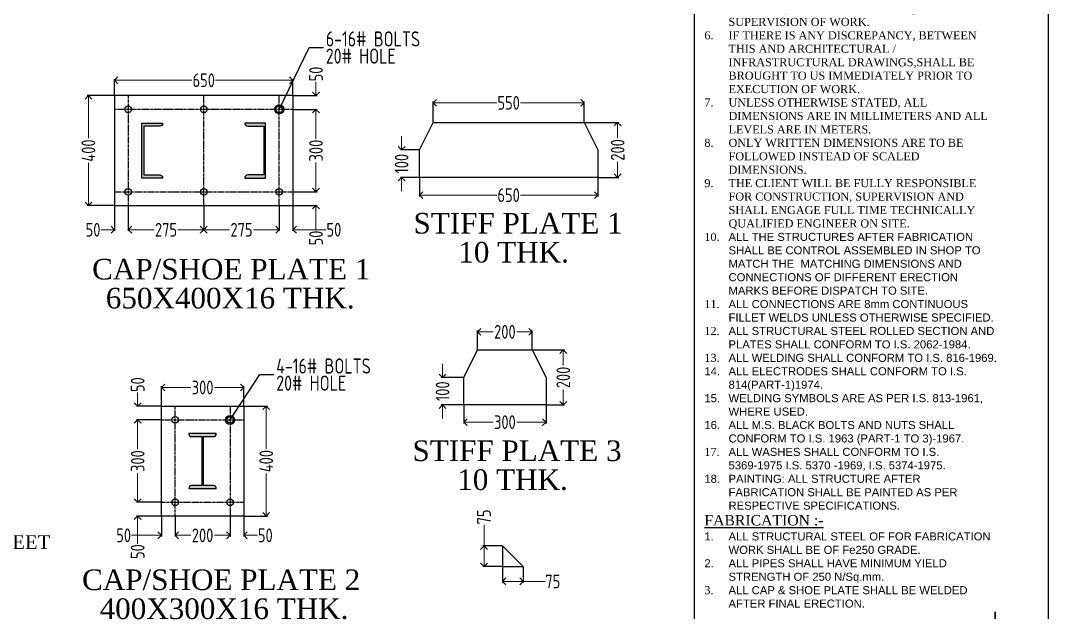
# Model space of a CAD drawing. Header units: millimetres. Extents: x 3470347 to 5996549, y -3470518 to 17149644.
# Drawn here: x 4804204 to 4819179, y 6899787 to 6908406 of the extents above; entities that cross this region are included whole.
import ezdxf

# ---------------------------------------------------------------- set-up
doc = ezdxf.new("R2010")
doc.units = ezdxf.units.MM
doc.header["$MEASUREMENT"] = 0
doc.header["$PDMODE"] = 35
doc.header["$PDSIZE"] = -5
doc.linetypes.add('CENTERX2', pattern=[4, 2.5, -0.5, 0.5, -0.5])
doc.layers.get('0').update_dxf_attribs({"linetype": 'CONTINUOUS', "lineweight": 25})
doc.layers.get('DEFPOINTS').update_dxf_attribs({"linetype": 'CONTINUOUS', "lineweight": 25})
doc.layers.add('Grid', color=44, linetype='CONTINUOUS')
for name, color, linetype, lineweight in [('rDIMension', 1, 'CONTINUOUS', 18), ('rRCC 1', 3, 'CONTINUOUS', 25), ('SHEET', 7, 'CONTINUOUS', 15)]:
    doc.layers.add(name, color=color, linetype=linetype, lineweight=lineweight)
doc.styles.add('Aerial', font='times.ttf')
doc.styles.add('DIM', font='geniso.shx', dxfattribs={"width": 0.85})
doc.styles.add('JAINIL', font='times.ttf')
doc.dimstyles.new('ST-100', dxfattribs={"dimscale": 100, "dimtxt": 7, "dimasz": 5, "dimexe": 0.18, "dimexo": 0.0625, "dimgap": 0.2, "dimtad": 0, "dimdec": 0, "dimzin": 0, "dimdsep": 46, "dimtxsty": 'DIM', "dimblk": 'OPEN90', "dimcen": 0.09, "dimclrd": 256, "dimclrt": 7, "dimadec": 0, "dimazin": 0, "dimtfac": 1, "dimtdec": 0, "dimtofl": 0, "dimtmove": 0, "dimatfit": 3, "dimldrblk": 'OPEN90', "dimfxl": 1, "dimtolj": 1, "dimtzin": 0, "dimlwd": -1, "dimarcsym": 0})
doc.dimstyles.new('ST-25', dxfattribs={"dimscale": 100, "dimtxt": 2.5, "dimasz": 2, "dimexe": 0.18, "dimexo": 0.0625, "dimgap": 0.2, "dimtad": 0, "dimdec": 0, "dimlfac": 0.25, "dimzin": 0, "dimdsep": 46, "dimtxsty": 'DIM', "dimblk": 'OPEN90', "dimcen": 0.09, "dimclrd": 256, "dimclrt": 7, "dimadec": 0, "dimazin": 0, "dimtfac": 1, "dimtdec": 0, "dimtofl": 0, "dimtmove": 0, "dimatfit": 3, "dimldrblk": 'OPEN90', "dimfxl": 1, "dimtolj": 1, "dimtzin": 0, "dimlwd": -1, "dimarcsym": 0})

# ---------------------------------------------------------------- blocks, each defined once
blk = doc.blocks.new('_Open90')
at = {"color": 0, "linetype": 'ByBlock', "lineweight": -2}
for p, q in [((0, 0), (-1, 0)), ((-0.5, 0.5), (0, 0)), ((0, 0), (-0.5, -0.5))]:
    blk.add_line(p, q, dxfattribs=at)
blk = doc.blocks.new('*D800')
at = {"layer": 'DEFPOINTS', "color": 0}
for p in [(4812415, 6907208), (4810215, 6906922), (4812415, 6906922)]:
    blk.add_point(p, dxfattribs=at)
at = {"layer": 'rDIMension', "color": 0, "lineweight": -2}
for p, q in [((4810215, 6906928), (4810215, 6907226)), ((4812415, 6906928), (4812415, 6907226))]:
    blk.add_line(p, q, dxfattribs=at)
at = {"layer": 'rDIMension'}
for p, q in [((4810315, 6907208), (4811142, 6907208)), ((4812315, 6907208), (4811488, 6907208))]:
    blk.add_line(p, q, dxfattribs=at)
at = {"layer": 'rDIMension', "xscale": 100, "yscale": 100, "zscale": 100, "rotation": 180}
blk.add_blockref('_Open90', (4810215, 6907208), dxfattribs=at)
at = {"layer": 'rDIMension', "xscale": 100, "yscale": 100, "zscale": 100}
blk.add_blockref('_Open90', (4812415, 6907208), dxfattribs=at)
at = {"layer": 'rDIMension', "color": 7, "insert": (4811315, 6907208), "char_height": 200, "attachment_point": 5, "style": 'DIM'}
blk.add_mtext('\\A1;550', dxfattribs=at)
blk = doc.blocks.new('*D801')
at = {"layer": 'DEFPOINTS', "color": 0}
for p in [(4810015, 6906122), (4812615, 6906122), (4810015, 6905864)]:
    blk.add_point(p, dxfattribs=at)
at = {"layer": 'rDIMension', "color": 0, "lineweight": -2}
for p, q in [((4810015, 6906115), (4810015, 6905846)), ((4812615, 6906115), (4812615, 6905846))]:
    blk.add_line(p, q, dxfattribs=at)
at = {"layer": 'rDIMension'}
for p, q in [((4810115, 6905864), (4811142, 6905864)), ((4812515, 6905864), (4811488, 6905864))]:
    blk.add_line(p, q, dxfattribs=at)
at = {"layer": 'rDIMension', "xscale": 100, "yscale": 100, "zscale": 100, "rotation": 180}
blk.add_blockref('_Open90', (4810015, 6905864), dxfattribs=at)
at = {"layer": 'rDIMension', "xscale": 100, "yscale": 100, "zscale": 100}
blk.add_blockref('_Open90', (4812615, 6905864), dxfattribs=at)
at = {"layer": 'rDIMension', "color": 7, "insert": (4811315, 6905864), "char_height": 200, "attachment_point": 5, "style": 'DIM'}
blk.add_mtext('\\A1;650', dxfattribs=at)
blk = doc.blocks.new('*D802')
at = {"layer": 'DEFPOINTS', "color": 0}
for p in [(4810015, 6906522), (4809756, 6906122), (4810015, 6906122)]:
    blk.add_point(p, dxfattribs=at)
at = {"layer": 'rDIMension'}
for p, q in [((4809756, 6906622), (4809756, 6906722)), ((4809756, 6906022), (4809756, 6905922))]:
    blk.add_line(p, q, dxfattribs=at)
at = {"layer": 'rDIMension', "color": 0, "lineweight": -2}
for p, q in [((4810009, 6906522), (4809738, 6906522)), ((4810009, 6906122), (4809738, 6906122))]:
    blk.add_line(p, q, dxfattribs=at)
at = {"layer": 'rDIMension', "xscale": 100, "yscale": 100, "zscale": 100}
for p, rotation in [((4809756, 6906522), 270), ((4809756, 6906122), 90)]:
    blk.add_blockref('_Open90', p, dxfattribs=dict(at, rotation=rotation))
at = {"layer": 'rDIMension', "color": 7, "insert": (4809756, 6906322), "char_height": 200, "attachment_point": 5, "rotation": 90, "style": 'DIM'}
blk.add_mtext('\\A1;100', dxfattribs=at)
blk = doc.blocks.new('*D803')
at = {"layer": 'DEFPOINTS', "color": 0}
for p in [(4812415, 6906922), (4812615, 6906122), (4812903, 6906122)]:
    blk.add_point(p, dxfattribs=at)
at = {"layer": 'rDIMension', "color": 0, "lineweight": -2}
for p, q in [((4812421, 6906922), (4812921, 6906922)), ((4812621, 6906122), (4812921, 6906122))]:
    blk.add_line(p, q, dxfattribs=at)
at = {"layer": 'rDIMension'}
for p, q in [((4812903, 6906822), (4812903, 6906695)), ((4812903, 6906222), (4812903, 6906349))]:
    blk.add_line(p, q, dxfattribs=at)
at = {"layer": 'rDIMension', "xscale": 100, "yscale": 100, "zscale": 100}
for p, rotation in [((4812903, 6906922), 90), ((4812903, 6906122), 270)]:
    blk.add_blockref('_Open90', p, dxfattribs=dict(at, rotation=rotation))
at = {"layer": 'rDIMension', "color": 7, "insert": (4812903, 6906522), "char_height": 200, "attachment_point": 5, "rotation": 90, "style": 'DIM'}
blk.add_mtext('\\A1;200', dxfattribs=at)
blk = doc.blocks.new('*D804')
at = {"layer": 'DEFPOINTS', "color": 0}
for p in [(4811660, 6903873), (4810860, 6903609), (4811660, 6903609)]:
    blk.add_point(p, dxfattribs=at)
at = {"layer": 'rDIMension', "color": 0, "lineweight": -2}
for p, q in [((4810860, 6903616), (4810860, 6903891)), ((4811660, 6903616), (4811660, 6903891))]:
    blk.add_line(p, q, dxfattribs=at)
at = {"layer": 'rDIMension'}
for p, q in [((4810960, 6903873), (4811087, 6903873)), ((4811560, 6903873), (4811433, 6903873))]:
    blk.add_line(p, q, dxfattribs=at)
at = {"layer": 'rDIMension', "xscale": 100, "yscale": 100, "zscale": 100, "rotation": 180}
blk.add_blockref('_Open90', (4810860, 6903873), dxfattribs=at)
at = {"layer": 'rDIMension', "xscale": 100, "yscale": 100, "zscale": 100}
blk.add_blockref('_Open90', (4811660, 6903873), dxfattribs=at)
at = {"layer": 'rDIMension', "color": 7, "insert": (4811260, 6903873), "char_height": 200, "attachment_point": 5, "style": 'DIM'}
blk.add_mtext('\\A1;200', dxfattribs=at)
blk = doc.blocks.new('*D805')
at = {"layer": 'DEFPOINTS', "color": 0}
for p in [(4810660, 6903209), (4810352, 6902809), (4810660, 6902809)]:
    blk.add_point(p, dxfattribs=at)
at = {"layer": 'rDIMension'}
for p, q in [((4810352, 6903309), (4810352, 6903409)), ((4810352, 6902709), (4810352, 6902609))]:
    blk.add_line(p, q, dxfattribs=at)
at = {"layer": 'rDIMension', "color": 0, "lineweight": -2}
for p, q in [((4810654, 6903209), (4810334, 6903209)), ((4810654, 6902809), (4810334, 6902809))]:
    blk.add_line(p, q, dxfattribs=at)
at = {"layer": 'rDIMension', "xscale": 100, "yscale": 100, "zscale": 100}
for p, rotation in [((4810352, 6903209), 270), ((4810352, 6902809), 90)]:
    blk.add_blockref('_Open90', p, dxfattribs=dict(at, rotation=rotation))
at = {"layer": 'rDIMension', "color": 7, "insert": (4810352, 6903009), "char_height": 200, "attachment_point": 5, "rotation": 90, "style": 'DIM'}
blk.add_mtext('\\A1;100', dxfattribs=at)
blk = doc.blocks.new('*D806')
at = {"layer": 'DEFPOINTS', "color": 0}
for p in [(4810660, 6902809), (4811860, 6902809), (4810660, 6902558)]:
    blk.add_point(p, dxfattribs=at)
at = {"layer": 'rDIMension', "color": 0, "lineweight": -2}
for p, q in [((4810660, 6902803), (4810660, 6902540)), ((4811860, 6902803), (4811860, 6902540))]:
    blk.add_line(p, q, dxfattribs=at)
at = {"layer": 'rDIMension'}
for p, q in [((4810760, 6902558), (4811087, 6902558)), ((4811760, 6902558), (4811433, 6902558))]:
    blk.add_line(p, q, dxfattribs=at)
at = {"layer": 'rDIMension', "xscale": 100, "yscale": 100, "zscale": 100, "rotation": 180}
blk.add_blockref('_Open90', (4810660, 6902558), dxfattribs=at)
at = {"layer": 'rDIMension', "xscale": 100, "yscale": 100, "zscale": 100}
blk.add_blockref('_Open90', (4811860, 6902558), dxfattribs=at)
at = {"layer": 'rDIMension', "color": 7, "insert": (4811260, 6902558), "char_height": 200, "attachment_point": 5, "style": 'DIM'}
blk.add_mtext('\\A1;300', dxfattribs=at)
blk = doc.blocks.new('*D807')
at = {"layer": 'DEFPOINTS', "color": 0}
for p in [(4811660, 6903609), (4811860, 6902809), (4812111, 6902809)]:
    blk.add_point(p, dxfattribs=at)
at = {"layer": 'rDIMension', "color": 0, "lineweight": -2}
for p, q in [((4811666, 6903609), (4812129, 6903609)), ((4811866, 6902809), (4812129, 6902809))]:
    blk.add_line(p, q, dxfattribs=at)
at = {"layer": 'rDIMension'}
for p, q in [((4812111, 6903509), (4812111, 6903382)), ((4812111, 6902909), (4812111, 6903036))]:
    blk.add_line(p, q, dxfattribs=at)
at = {"layer": 'rDIMension', "xscale": 100, "yscale": 100, "zscale": 100}
for p, rotation in [((4812111, 6903609), 90), ((4812111, 6902809), 270)]:
    blk.add_blockref('_Open90', p, dxfattribs=dict(at, rotation=rotation))
at = {"layer": 'rDIMension', "color": 7, "insert": (4812111, 6903209), "char_height": 200, "attachment_point": 5, "rotation": 90, "style": 'DIM'}
blk.add_mtext('\\A1;200', dxfattribs=at)
blk = doc.blocks.new('*D808')
at = {"layer": 'DEFPOINTS', "color": 0}
for p in [(4810956, 6900756), (4811226, 6900756), (4811226, 6900456)]:
    blk.add_point(p, dxfattribs=at)
at = {"layer": 'rDIMension'}
for p, q in [((4810956, 6900756), (4810956, 6901065)), ((4810956, 6900556), (4810956, 6900656))]:
    blk.add_line(p, q, dxfattribs=at)
at = {"layer": 'rDIMension', "color": 0, "lineweight": -2}
for p, q in [((4811220, 6900756), (4810938, 6900756)), ((4811220, 6900456), (4810938, 6900456))]:
    blk.add_line(p, q, dxfattribs=at)
at = {"layer": 'rDIMension', "xscale": 100, "yscale": 100, "zscale": 100}
for p, rotation in [((4810956, 6900756), 90), ((4810956, 6900456), 270)]:
    blk.add_blockref('_Open90', p, dxfattribs=dict(at, rotation=rotation))
at = {"layer": 'rDIMension', "color": 7, "insert": (4810956, 6901178), "char_height": 200, "attachment_point": 5, "rotation": 90, "style": 'DIM'}
blk.add_mtext('\\A1;75', dxfattribs=at)
blk = doc.blocks.new('*D809')
at = {"layer": 'DEFPOINTS', "color": 0}
for p in [(4811226, 6900456), (4811526, 6900456), (4811226, 6900239)]:
    blk.add_point(p, dxfattribs=at)
at = {"layer": 'rDIMension', "color": 0, "lineweight": -2}
for p, q in [((4811226, 6900450), (4811226, 6900221)), ((4811526, 6900450), (4811526, 6900221))]:
    blk.add_line(p, q, dxfattribs=at)
at = {"layer": 'rDIMension'}
for p, q in [((4811426, 6900239), (4811326, 6900239)), ((4811526, 6900239), (4811845, 6900239))]:
    blk.add_line(p, q, dxfattribs=at)
at = {"layer": 'rDIMension', "xscale": 100, "yscale": 100, "zscale": 100, "rotation": 180}
blk.add_blockref('_Open90', (4811226, 6900239), dxfattribs=at)
at = {"layer": 'rDIMension', "xscale": 100, "yscale": 100, "zscale": 100}
blk.add_blockref('_Open90', (4811526, 6900239), dxfattribs=at)
at = {"layer": 'rDIMension', "color": 7, "insert": (4811958, 6900239), "char_height": 200, "attachment_point": 5, "style": 'DIM'}
blk.add_mtext('\\A1;75', dxfattribs=at)
blk = doc.blocks.new('*D810')
at = {"layer": 'DEFPOINTS', "color": 0}
for p in [(4808173, 6907537), (4805573, 6907313), (4808173, 6907313)]:
    blk.add_point(p, dxfattribs=at)
at = {"layer": 'rDIMension', "color": 0, "lineweight": -2}
for p, q in [((4805573, 6907320), (4805573, 6907555)), ((4808173, 6907320), (4808173, 6907555))]:
    blk.add_line(p, q, dxfattribs=at)
at = {"layer": 'rDIMension'}
for p, q in [((4805673, 6907537), (4806700, 6907537)), ((4808073, 6907537), (4807046, 6907537))]:
    blk.add_line(p, q, dxfattribs=at)
at = {"layer": 'rDIMension', "xscale": 100, "yscale": 100, "zscale": 100, "rotation": 180}
blk.add_blockref('_Open90', (4805573, 6907537), dxfattribs=at)
at = {"layer": 'rDIMension', "xscale": 100, "yscale": 100, "zscale": 100}
blk.add_blockref('_Open90', (4808173, 6907537), dxfattribs=at)
at = {"layer": 'rDIMension', "color": 7, "insert": (4806873, 6907537), "char_height": 200, "attachment_point": 5, "style": 'DIM'}
blk.add_mtext('\\A1;650', dxfattribs=at)
blk = doc.blocks.new('*D811')
at = {"layer": 'DEFPOINTS', "color": 0}
for p in [(4805193, 6907313), (4805573, 6907313), (4805573, 6905713)]:
    blk.add_point(p, dxfattribs=at)
at = {"layer": 'rDIMension', "color": 0, "lineweight": -2}
for p, q in [((4805567, 6907313), (4805175, 6907313)), ((4805567, 6905713), (4805175, 6905713))]:
    blk.add_line(p, q, dxfattribs=at)
at = {"layer": 'rDIMension'}
for p, q in [((4805193, 6907213), (4805193, 6906695)), ((4805193, 6905813), (4805193, 6906332))]:
    blk.add_line(p, q, dxfattribs=at)
at = {"layer": 'rDIMension', "xscale": 100, "yscale": 100, "zscale": 100}
for p, rotation in [((4805193, 6907313), 90), ((4805193, 6905713), 270)]:
    blk.add_blockref('_Open90', p, dxfattribs=dict(at, rotation=rotation))
at = {"layer": 'rDIMension', "color": 7, "insert": (4805193, 6906513), "char_height": 200, "attachment_point": 5, "rotation": 90, "style": 'DIM'}
blk.add_mtext('\\A1;400', dxfattribs=at)
blk = doc.blocks.new('*D812')
at = {"layer": 'DEFPOINTS', "color": 0}
for p in [(4805573, 6905713), (4805773, 6905713), (4805573, 6905360)]:
    blk.add_point(p, dxfattribs=at)
at = {"layer": 'rDIMension', "color": 0, "lineweight": -2}
for p, q in [((4805573, 6905707), (4805573, 6905342)), ((4805773, 6905707), (4805773, 6905342))]:
    blk.add_line(p, q, dxfattribs=at)
at = {"layer": 'rDIMension'}
for p, q in [((4805473, 6905360), (4805373, 6905360)), ((4805873, 6905360), (4805973, 6905360))]:
    blk.add_line(p, q, dxfattribs=at)
at = {"layer": 'rDIMension', "xscale": 100, "yscale": 100, "zscale": 100}
blk.add_blockref('_Open90', (4805573, 6905360), dxfattribs=at)
at = {"layer": 'rDIMension', "xscale": 100, "yscale": 100, "zscale": 100, "rotation": 180}
blk.add_blockref('_Open90', (4805773, 6905360), dxfattribs=at)
at = {"layer": 'rDIMension', "color": 7, "insert": (4805260, 6905360), "char_height": 200, "attachment_point": 5, "style": 'DIM'}
blk.add_mtext('\\A1;50', dxfattribs=at)
blk = doc.blocks.new('*D813')
at = {"layer": 'DEFPOINTS', "color": 0}
for p in [(4805773, 6905713), (4806873, 6905713), (4806873, 6905360)]:
    blk.add_point(p, dxfattribs=at)
at = {"layer": 'rDIMension', "color": 0, "lineweight": -2}
for p, q in [((4805773, 6905707), (4805773, 6905342)), ((4806873, 6905707), (4806873, 6905342))]:
    blk.add_line(p, q, dxfattribs=at)
at = {"layer": 'rDIMension'}
for p, q in [((4805873, 6905360), (4806150, 6905360)), ((4806773, 6905360), (4806496, 6905360))]:
    blk.add_line(p, q, dxfattribs=at)
at = {"layer": 'rDIMension', "xscale": 100, "yscale": 100, "zscale": 100, "rotation": 180}
blk.add_blockref('_Open90', (4805773, 6905360), dxfattribs=at)
at = {"layer": 'rDIMension', "xscale": 100, "yscale": 100, "zscale": 100}
blk.add_blockref('_Open90', (4806873, 6905360), dxfattribs=at)
at = {"layer": 'rDIMension', "color": 7, "insert": (4806323, 6905360), "char_height": 200, "attachment_point": 5, "style": 'DIM'}
blk.add_mtext('\\A1;275', dxfattribs=at)
blk = doc.blocks.new('*D814')
at = {"layer": 'DEFPOINTS', "color": 0}
for p in [(4806873, 6905713), (4807973, 6905713), (4807973, 6905360)]:
    blk.add_point(p, dxfattribs=at)
at = {"layer": 'rDIMension', "color": 0, "lineweight": -2}
for p, q in [((4806873, 6905707), (4806873, 6905342)), ((4807973, 6905707), (4807973, 6905342))]:
    blk.add_line(p, q, dxfattribs=at)
at = {"layer": 'rDIMension'}
for p, q in [((4806973, 6905360), (4807250, 6905360)), ((4807873, 6905360), (4807596, 6905360))]:
    blk.add_line(p, q, dxfattribs=at)
at = {"layer": 'rDIMension', "xscale": 100, "yscale": 100, "zscale": 100, "rotation": 180}
blk.add_blockref('_Open90', (4806873, 6905360), dxfattribs=at)
at = {"layer": 'rDIMension', "xscale": 100, "yscale": 100, "zscale": 100}
blk.add_blockref('_Open90', (4807973, 6905360), dxfattribs=at)
at = {"layer": 'rDIMension', "color": 7, "insert": (4807423, 6905360), "char_height": 200, "attachment_point": 5, "style": 'DIM'}
blk.add_mtext('\\A1;275', dxfattribs=at)
blk = doc.blocks.new('*D815')
at = {"layer": 'DEFPOINTS', "color": 0}
for p in [(4807973, 6905713), (4808173, 6905713), (4808173, 6905360)]:
    blk.add_point(p, dxfattribs=at)
at = {"layer": 'rDIMension', "color": 0, "lineweight": -2}
for p, q in [((4807973, 6905707), (4807973, 6905342)), ((4808173, 6905707), (4808173, 6905342))]:
    blk.add_line(p, q, dxfattribs=at)
at = {"layer": 'rDIMension'}
for p, q in [((4807873, 6905360), (4807773, 6905360)), ((4808273, 6905360), (4808656, 6905360))]:
    blk.add_line(p, q, dxfattribs=at)
at = {"layer": 'rDIMension', "xscale": 100, "yscale": 100, "zscale": 100}
blk.add_blockref('_Open90', (4807973, 6905360), dxfattribs=at)
at = {"layer": 'rDIMension', "xscale": 100, "yscale": 100, "zscale": 100, "rotation": 180}
blk.add_blockref('_Open90', (4808173, 6905360), dxfattribs=at)
at = {"layer": 'rDIMension', "color": 7, "insert": (4808769, 6905360), "char_height": 200, "attachment_point": 5, "style": 'DIM'}
blk.add_mtext('\\A1;50', dxfattribs=at)
blk = doc.blocks.new('*D816')
at = {"layer": 'DEFPOINTS', "color": 0}
for p in [(4808173, 6907313), (4808508, 6907313), (4808173, 6907113)]:
    blk.add_point(p, dxfattribs=at)
at = {"layer": 'rDIMension'}
for p, q in [((4808508, 6907413), (4808508, 6907513)), ((4808508, 6907013), (4808508, 6906913))]:
    blk.add_line(p, q, dxfattribs=at)
at = {"layer": 'rDIMension', "color": 0, "lineweight": -2}
for p, q in [((4808180, 6907313), (4808526, 6907313)), ((4808180, 6907113), (4808526, 6907113))]:
    blk.add_line(p, q, dxfattribs=at)
at = {"layer": 'rDIMension', "xscale": 100, "yscale": 100, "zscale": 100}
for p, rotation in [((4808508, 6907313), 270), ((4808508, 6907113), 90)]:
    blk.add_blockref('_Open90', p, dxfattribs=dict(at, rotation=rotation))
at = {"layer": 'rDIMension', "color": 7, "insert": (4808508, 6907627), "char_height": 200, "attachment_point": 5, "rotation": 90, "style": 'DIM'}
blk.add_mtext('\\A1;50', dxfattribs=at)
blk = doc.blocks.new('*D817')
at = {"layer": 'DEFPOINTS', "color": 0}
for p in [(4808173, 6907113), (4808173, 6905913), (4808508, 6905913)]:
    blk.add_point(p, dxfattribs=at)
at = {"layer": 'rDIMension', "color": 0, "lineweight": -2}
for p, q in [((4808180, 6907113), (4808526, 6907113)), ((4808180, 6905913), (4808526, 6905913))]:
    blk.add_line(p, q, dxfattribs=at)
at = {"layer": 'rDIMension'}
for p, q in [((4808508, 6907013), (4808508, 6906686)), ((4808508, 6906013), (4808508, 6906340))]:
    blk.add_line(p, q, dxfattribs=at)
at = {"layer": 'rDIMension', "xscale": 100, "yscale": 100, "zscale": 100}
for p, rotation in [((4808508, 6907113), 90), ((4808508, 6905913), 270)]:
    blk.add_blockref('_Open90', p, dxfattribs=dict(at, rotation=rotation))
at = {"layer": 'rDIMension', "color": 7, "insert": (4808508, 6906513), "char_height": 200, "attachment_point": 5, "rotation": 90, "style": 'DIM'}
blk.add_mtext('\\A1;300', dxfattribs=at)
blk = doc.blocks.new('*D818')
at = {"layer": 'DEFPOINTS', "color": 0}
for p in [(4808173, 6905913), (4808173, 6905713), (4808508, 6905713)]:
    blk.add_point(p, dxfattribs=at)
at = {"layer": 'rDIMension'}
for p, q in [((4808508, 6906013), (4808508, 6906113)), ((4808508, 6905613), (4808508, 6905352))]:
    blk.add_line(p, q, dxfattribs=at)
at = {"layer": 'rDIMension', "color": 0, "lineweight": -2}
for p, q in [((4808180, 6905913), (4808526, 6905913)), ((4808180, 6905713), (4808526, 6905713))]:
    blk.add_line(p, q, dxfattribs=at)
at = {"layer": 'rDIMension', "xscale": 100, "yscale": 100, "zscale": 100}
for p, rotation in [((4808508, 6905913), 270), ((4808508, 6905713), 90)]:
    blk.add_blockref('_Open90', p, dxfattribs=dict(at, rotation=rotation))
at = {"layer": 'rDIMension', "color": 7, "insert": (4808508, 6905239), "char_height": 200, "attachment_point": 5, "rotation": 90, "style": 'DIM'}
blk.add_mtext('\\A1;50', dxfattribs=at)
blk = doc.blocks.new('*D819')
at = {"layer": 'DEFPOINTS', "color": 0}
for p in [(4806256, 6903063), (4806256, 6902791), (4807456, 6902791)]:
    blk.add_point(p, dxfattribs=at)
at = {"layer": 'rDIMension', "color": 0, "lineweight": -2}
for p, q in [((4806256, 6902797), (4806256, 6903081)), ((4807456, 6902797), (4807456, 6903081))]:
    blk.add_line(p, q, dxfattribs=at)
at = {"layer": 'rDIMension'}
for p, q in [((4806356, 6903063), (4806683, 6903063)), ((4807356, 6903063), (4807029, 6903063))]:
    blk.add_line(p, q, dxfattribs=at)
at = {"layer": 'rDIMension', "xscale": 100, "yscale": 100, "zscale": 100, "rotation": 180}
blk.add_blockref('_Open90', (4806256, 6903063), dxfattribs=at)
at = {"layer": 'rDIMension', "xscale": 100, "yscale": 100, "zscale": 100}
blk.add_blockref('_Open90', (4807456, 6903063), dxfattribs=at)
at = {"layer": 'rDIMension', "color": 7, "insert": (4806856, 6903063), "char_height": 200, "attachment_point": 5, "style": 'DIM'}
blk.add_mtext('\\A1;300', dxfattribs=at)
blk = doc.blocks.new('*D820')
at = {"layer": 'DEFPOINTS', "color": 0}
for p in [(4807456, 6902791), (4807456, 6901191), (4807783, 6901191)]:
    blk.add_point(p, dxfattribs=at)
at = {"layer": 'rDIMension', "color": 0, "lineweight": -2}
for p, q in [((4807462, 6902791), (4807801, 6902791)), ((4807462, 6901191), (4807801, 6901191))]:
    blk.add_line(p, q, dxfattribs=at)
at = {"layer": 'rDIMension'}
for p, q in [((4807783, 6902691), (4807783, 6902172)), ((4807783, 6901291), (4807783, 6901809))]:
    blk.add_line(p, q, dxfattribs=at)
at = {"layer": 'rDIMension', "xscale": 100, "yscale": 100, "zscale": 100}
for p, rotation in [((4807783, 6902791), 90), ((4807783, 6901191), 270)]:
    blk.add_blockref('_Open90', p, dxfattribs=dict(at, rotation=rotation))
at = {"layer": 'rDIMension', "color": 7, "insert": (4807783, 6901991), "char_height": 200, "attachment_point": 5, "rotation": 90, "style": 'DIM'}
blk.add_mtext('\\A1;400', dxfattribs=at)
blk = doc.blocks.new('*D821')
at = {"layer": 'DEFPOINTS', "color": 0}
for p in [(4805910, 6902791), (4806256, 6902791), (4806256, 6902591)]:
    blk.add_point(p, dxfattribs=at)
at = {"layer": 'rDIMension'}
for p, q in [((4805910, 6902891), (4805910, 6902991)), ((4805910, 6902491), (4805910, 6902391))]:
    blk.add_line(p, q, dxfattribs=at)
at = {"layer": 'rDIMension', "color": 0, "lineweight": -2}
for p, q in [((4806250, 6902791), (4805892, 6902791)), ((4806250, 6902591), (4805892, 6902591))]:
    blk.add_line(p, q, dxfattribs=at)
at = {"layer": 'rDIMension', "xscale": 100, "yscale": 100, "zscale": 100}
for p, rotation in [((4805910, 6902791), 270), ((4805910, 6902591), 90)]:
    blk.add_blockref('_Open90', p, dxfattribs=dict(at, rotation=rotation))
at = {"layer": 'rDIMension', "color": 7, "insert": (4805910, 6903104), "char_height": 200, "attachment_point": 5, "rotation": 90, "style": 'DIM'}
blk.add_mtext('\\A1;50', dxfattribs=at)
blk = doc.blocks.new('*D822')
at = {"layer": 'DEFPOINTS', "color": 0}
for p in [(4806256, 6902591), (4805910, 6901391), (4806256, 6901391)]:
    blk.add_point(p, dxfattribs=at)
at = {"layer": 'rDIMension', "color": 0, "lineweight": -2}
for p, q in [((4806250, 6902591), (4805892, 6902591)), ((4806250, 6901391), (4805892, 6901391))]:
    blk.add_line(p, q, dxfattribs=at)
at = {"layer": 'rDIMension'}
for p, q in [((4805910, 6902491), (4805910, 6902164)), ((4805910, 6901491), (4805910, 6901817))]:
    blk.add_line(p, q, dxfattribs=at)
at = {"layer": 'rDIMension', "xscale": 100, "yscale": 100, "zscale": 100}
for p, rotation in [((4805910, 6902591), 90), ((4805910, 6901391), 270)]:
    blk.add_blockref('_Open90', p, dxfattribs=dict(at, rotation=rotation))
at = {"layer": 'rDIMension', "color": 7, "insert": (4805910, 6901991), "char_height": 200, "attachment_point": 5, "rotation": 90, "style": 'DIM'}
blk.add_mtext('\\A1;300', dxfattribs=at)
blk = doc.blocks.new('*D823')
at = {"layer": 'DEFPOINTS', "color": 0}
for p in [(4806256, 6901391), (4805910, 6901191), (4806256, 6901191)]:
    blk.add_point(p, dxfattribs=at)
at = {"layer": 'rDIMension'}
for p, q in [((4805910, 6901491), (4805910, 6901591)), ((4805910, 6901091), (4805910, 6900786))]:
    blk.add_line(p, q, dxfattribs=at)
at = {"layer": 'rDIMension', "color": 0, "lineweight": -2}
for p, q in [((4806250, 6901391), (4805892, 6901391)), ((4806250, 6901191), (4805892, 6901191))]:
    blk.add_line(p, q, dxfattribs=at)
at = {"layer": 'rDIMension', "xscale": 100, "yscale": 100, "zscale": 100}
for p, rotation in [((4805910, 6901391), 270), ((4805910, 6901191), 90)]:
    blk.add_blockref('_Open90', p, dxfattribs=dict(at, rotation=rotation))
at = {"layer": 'rDIMension', "color": 7, "insert": (4805910, 6900673), "char_height": 200, "attachment_point": 5, "rotation": 90, "style": 'DIM'}
blk.add_mtext('\\A1;50', dxfattribs=at)
blk = doc.blocks.new('*D824')
at = {"layer": 'DEFPOINTS', "color": 0}
for p in [(4806256, 6901191), (4806456, 6901191), (4806256, 6900910)]:
    blk.add_point(p, dxfattribs=at)
at = {"layer": 'rDIMension', "color": 0, "lineweight": -2}
for p, q in [((4806256, 6901184), (4806256, 6900892)), ((4806456, 6901184), (4806456, 6900892))]:
    blk.add_line(p, q, dxfattribs=at)
at = {"layer": 'rDIMension'}
for p, q in [((4806156, 6900910), (4805819, 6900910)), ((4806556, 6900910), (4806656, 6900910))]:
    blk.add_line(p, q, dxfattribs=at)
at = {"layer": 'rDIMension', "xscale": 100, "yscale": 100, "zscale": 100}
blk.add_blockref('_Open90', (4806256, 6900910), dxfattribs=at)
at = {"layer": 'rDIMension', "xscale": 100, "yscale": 100, "zscale": 100, "rotation": 180}
blk.add_blockref('_Open90', (4806456, 6900910), dxfattribs=at)
at = {"layer": 'rDIMension', "color": 7, "insert": (4805706, 6900910), "char_height": 200, "attachment_point": 5, "style": 'DIM'}
blk.add_mtext('\\A1;50', dxfattribs=at)
blk = doc.blocks.new('*D825')
at = {"layer": 'DEFPOINTS', "color": 0}
for p in [(4806456, 6901191), (4807256, 6901191), (4807256, 6900910)]:
    blk.add_point(p, dxfattribs=at)
at = {"layer": 'rDIMension', "color": 0, "lineweight": -2}
for p, q in [((4806456, 6901184), (4806456, 6900892)), ((4807256, 6901184), (4807256, 6900892))]:
    blk.add_line(p, q, dxfattribs=at)
at = {"layer": 'rDIMension'}
for p, q in [((4806556, 6900910), (4806683, 6900910)), ((4807156, 6900910), (4807029, 6900910))]:
    blk.add_line(p, q, dxfattribs=at)
at = {"layer": 'rDIMension', "xscale": 100, "yscale": 100, "zscale": 100, "rotation": 180}
blk.add_blockref('_Open90', (4806456, 6900910), dxfattribs=at)
at = {"layer": 'rDIMension', "xscale": 100, "yscale": 100, "zscale": 100}
blk.add_blockref('_Open90', (4807256, 6900910), dxfattribs=at)
at = {"layer": 'rDIMension', "color": 7, "insert": (4806856, 6900910), "char_height": 200, "attachment_point": 5, "style": 'DIM'}
blk.add_mtext('\\A1;200', dxfattribs=at)
blk = doc.blocks.new('*D826')
at = {"layer": 'DEFPOINTS', "color": 0}
for p in [(4807256, 6901191), (4807456, 6901191), (4807456, 6900910)]:
    blk.add_point(p, dxfattribs=at)
at = {"layer": 'rDIMension', "color": 0, "lineweight": -2}
for p, q in [((4807256, 6901184), (4807256, 6900892)), ((4807456, 6901184), (4807456, 6900892))]:
    blk.add_line(p, q, dxfattribs=at)
at = {"layer": 'rDIMension'}
for p, q in [((4807156, 6900910), (4807056, 6900910)), ((4807556, 6900910), (4807656, 6900910))]:
    blk.add_line(p, q, dxfattribs=at)
at = {"layer": 'rDIMension', "xscale": 100, "yscale": 100, "zscale": 100}
blk.add_blockref('_Open90', (4807256, 6900910), dxfattribs=at)
at = {"layer": 'rDIMension', "xscale": 100, "yscale": 100, "zscale": 100, "rotation": 180}
blk.add_blockref('_Open90', (4807456, 6900910), dxfattribs=at)
at = {"layer": 'rDIMension', "color": 7, "insert": (4807770, 6900910), "char_height": 200, "attachment_point": 5, "style": 'DIM'}
blk.add_mtext('\\A1;50', dxfattribs=at)

msp = doc.modelspace()

# ---------------------------------------------------------------- hatches: boundary and pattern name
at = {"transparency": 33554559}
h = msp.add_hatch(color=1, dxfattribs=at)
h.dxf.hatch_style = 1
h.paths.add_polyline_path([(4805973.33, 6906113.26), (4805973.33, 6906913.26), (4806273.33, 6906913.26), (4806273.33, 6906907.66, -0.41421356), (4806233.33, 6906867.66), (4805997.73, 6906867.66), (4805997.73, 6906158.86), (4806233.33, 6906158.86, -0.41421356), (4806273.33, 6906118.86), (4806273.33, 6906113.26)])
h = msp.add_hatch(color=1, dxfattribs=at)
h.dxf.hatch_style = 1
h.paths.add_polyline_path([(4807473.33, 6906118.86), (4807473.33, 6906113.26), (4807773.33, 6906113.26), (4807773.33, 6906913.26), (4807473.33, 6906913.26), (4807473.33, 6906907.66, 0.41421356), (4807513.33, 6906867.66), (4807748.93, 6906867.66), (4807748.93, 6906158.86), (4807513.33, 6906158.86, 0.41421356)])
h = msp.add_hatch(color=1, dxfattribs=at)
h.dxf.hatch_style = 1
h.paths.add_polyline_path([(4806656.06, 6901590.51), (4807056.06, 6901590.51), (4807056.06, 6901593.71, 0.41421356), (4807016.06, 6901633.71), (4806867.46, 6901633.71), (4806867.46, 6902347.31), (4807016.06, 6902347.31, 0.41421356), (4807056.06, 6902387.31), (4807056.06, 6902390.51), (4806656.06, 6902390.51), (4806656.06, 6902387.31, 0.41421356), (4806696.06, 6902347.31), (4806844.66, 6902347.31), (4806844.66, 6901633.71), (4806696.06, 6901633.71, 0.41421356), (4806656.06, 6901593.71)])

# ---------------------------------------------------------------- linework, layer by layer
at = {"color": 8, "linetype": 'CENTERX2', "ltscale": 15}
for p, q in [((4805773.33, 6907313.26), (4805773.33, 6905713.26)), ((4806873.33, 6905713.26), (4806873.33, 6907313.26)), ((4807973.33, 6905713.26), (4807973.33, 6907313.26)), ((4808173.33, 6907113.26), (4805573.33, 6907113.26)), ((4805573.33, 6905913.26), (4808173.33, 6905913.26)), ((4806456.06, 6901190.51), (4806456.06, 6902790.51)), ((4807256.06, 6902790.51), (4807256.06, 6901190.51)), ((4806256.06, 6902590.51), (4807456.06, 6902590.51)), ((4807456.06, 6901390.51), (4806256.06, 6901390.51))]:
    msp.add_line(p, q, dxfattribs=at)
at = {"lineweight": 25, "elevation": 0}
msp.add_lwpolyline([(4818401.82, 6899081.43), (4814023.3, 6899081.43), (4814023.3, 6913332.78), (4818401.82, 6913332.78)], close=True, dxfattribs=at)
at = {"color": 5}
for points in [[(4805573.33, 6907313.26), (4805573.33, 6905713.26), (4808173.33, 6905713.26), (4808173.33, 6907313.26)], [(4806256.06, 6902790.51), (4807456.06, 6902790.51), (4807456.06, 6901190.51), (4806256.06, 6901190.51)]]:
    msp.add_lwpolyline(points, close=True, dxfattribs=at)
at = {"color": 1}
for points in [[(4805997.73, 6906867.66), (4805997.73, 6906158.86), (4806233.33, 6906158.86, -0.41421356), (4806273.33, 6906118.86), (4806273.33, 6906113.26), (4805973.33, 6906113.26), (4805973.33, 6906913.26), (4806273.33, 6906913.26), (4806273.33, 6906907.66, -0.41421356), (4806233.33, 6906867.66)], [(4807748.93, 6906867.66), (4807748.93, 6906158.86), (4807513.33, 6906158.86, 0.41421356), (4807473.33, 6906118.86), (4807473.33, 6906113.26), (4807773.33, 6906113.26), (4807773.33, 6906913.26), (4807473.33, 6906913.26), (4807473.33, 6906907.66, 0.41421356), (4807513.33, 6906867.66)], [(4806867.46, 6901633.71), (4806867.46, 6902347.31), (4807016.06, 6902347.31, 0.41421356), (4807056.06, 6902387.31), (4807056.06, 6902390.51), (4806656.06, 6902390.51), (4806656.06, 6902387.31, 0.41421356), (4806696.06, 6902347.31), (4806844.66, 6902347.31), (4806844.66, 6901633.71), (4806696.06, 6901633.71, 0.41421356), (4806656.06, 6901593.71), (4806656.06, 6901590.51), (4807056.06, 6901590.51), (4807056.06, 6901593.71, 0.41421356), (4807016.06, 6901633.71)]]:
    msp.add_lwpolyline(points, format="xyb", close=True, dxfattribs=at)
at = {"color": 4}
for points in [[(4810014.93, 6906521.6), (4810214.93, 6906921.6), (4812414.93, 6906921.6), (4812614.93, 6906521.6), (4812614.93, 6906121.6), (4810014.93, 6906121.6)], [(4810659.8, 6903209.39), (4810859.8, 6903609.39), (4811659.8, 6903609.39), (4811859.8, 6903209.39), (4811859.8, 6902809.39), (4810659.8, 6902809.39)], [(4811226.34, 6900756.07), (4811226.34, 6900456.07), (4811526.34, 6900456.07)]]:
    msp.add_lwpolyline(points, close=True, dxfattribs=at)
at = {"color": 2}
for centre in [(4805773.33, 6907113.26), (4806873.33, 6907113.26), (4807973.33, 6907113.26), (4805773.33, 6905913.26), (4806873.33, 6905913.26), (4807973.33, 6905913.26), (4806456.06, 6902590.51), (4807256.06, 6902590.51), (4806456.06, 6901390.51), (4807256.06, 6901390.51)]:
    msp.add_circle(centre, 48, dxfattribs=at)

# ---------------------------------------------------------------- texts
at = {"layer": 'rRCC 1', "color": 7, "char_height": 220, "attachment_point": 4, "line_spacing_factor": 0.681818, "style": 'DIM'}
for s, insert in [('\\A1;6-16# BOLTS\\P20# HOLE', (4808650.98, 6908013.5)), ('\\A1;4-16# BOLTS\\P20# HOLE', (4807929.19, 6903250.84))]:
    msp.add_mtext(s, dxfattribs=dict(at, insert=insert))

# ---------------------------------------------------------------- dimensions: what is measured, and where the dimension line sits
at = {"layer": 'rDIMension'}
for base, p1, p2, picture, middle in [((4808507.99, 6907313.26), (4808173.33, 6907113.26), (4808173.33, 6907313.26), '*D816', (4808507.99, 6907626.82)), ((4805193.27, 6907313.26), (4805573.33, 6905713.26), (4805573.33, 6907313.26), '*D811', (4805193.27, 6906513.26)), ((4808507.99, 6905913.26), (4808173.33, 6907113.26), (4808173.33, 6905913.26), '*D817', (4808507.99, 6906513.26)), ((4812903.43, 6906121.6), (4812414.93, 6906921.6), (4812614.93, 6906121.6), '*D803', (4812903.43, 6906521.6)), ((4809755.71, 6906121.6), (4810014.93, 6906521.6), (4810014.93, 6906121.6), '*D802', (4809755.71, 6906321.6)), ((4812111.29, 6902809.39), (4811659.8, 6903609.39), (4811859.8, 6902809.39), '*D807', (4812111.29, 6903209.39)), ((4810352.02, 6902809.39), (4810659.8, 6903209.39), (4810659.8, 6902809.39), '*D805', (4810352.02, 6903009.39)), ((4805909.94, 6902790.51), (4806256.06, 6902590.51), (4806256.06, 6902790.51), '*D821', (4805909.94, 6903104.08)), ((4807783.31, 6901190.51), (4807456.06, 6902790.51), (4807456.06, 6901190.51), '*D820', (4807783.31, 6901990.51)), ((4805909.94, 6901390.51), (4806256.06, 6902590.51), (4806256.06, 6901390.51), '*D822', (4805909.94, 6901990.51))]:
    dim = msp.add_linear_dim(base=base, p1=p1, p2=p2, angle=90, dimstyle='ST-25', override={"dimtxt": 2, "dimasz": 1, "dimblk": 'Open90'}, dxfattribs=at)
    dim.commit()
    dim.dimension.update_dxf_attribs({"geometry": picture, "text_midpoint": middle})
for base, p1, p2, override, picture, middle in [((4808173.33, 6907537.07), (4805573.33, 6907313.26), (4808173.33, 6907313.26), {"dimtxt": 2, "dimasz": 1}, '*D810', (4806873.33, 6907537.07)), ((4812414.93, 6907207.73), (4810214.93, 6906921.6), (4812414.93, 6906921.6), {"dimtxt": 2, "dimasz": 1, "dimblk": 'Open90'}, '*D800', (4811314.93, 6907207.73)), ((4810014.93, 6905864.29), (4812614.93, 6906121.6), (4810014.93, 6906121.6), {"dimtxt": 2, "dimasz": 1, "dimblk": 'Open90'}, '*D801', (4811314.93, 6905864.29)), ((4805573.33, 6905359.93), (4805773.33, 6905713.26), (4805573.33, 6905713.26), {"dimtxt": 2, "dimasz": 1, "dimblk": 'Open90'}, '*D812', (4805259.76, 6905359.93)), ((4806873.33, 6905359.93), (4805773.33, 6905713.26), (4806873.33, 6905713.26), {"dimtxt": 2, "dimasz": 1, "dimblk": 'Open90'}, '*D813', (4806323.33, 6905359.93)), ((4807973.33, 6905359.93), (4806873.33, 6905713.26), (4807973.33, 6905713.26), {"dimtxt": 2, "dimasz": 1, "dimblk": 'Open90'}, '*D814', (4807423.33, 6905359.93)), ((4811659.8, 6903872.96), (4810859.8, 6903609.39), (4811659.8, 6903609.39), {"dimtxt": 2, "dimasz": 1, "dimblk": 'Open90'}, '*D804', (4811259.8, 6903872.96)), ((4806256.06, 6903062.77), (4807456.06, 6902790.51), (4806256.06, 6902790.51), {"dimtxt": 2, "dimasz": 1, "dimblk": 'Open90'}, '*D819', (4806856.06, 6903062.77)), ((4810659.8, 6902557.89), (4811859.8, 6902809.39), (4810659.8, 6902809.39), {"dimtxt": 2, "dimasz": 1, "dimblk": 'Open90'}, '*D806', (4811259.8, 6902557.89)), ((4807256.06, 6900909.8), (4806456.06, 6901190.51), (4807256.06, 6901190.51), {"dimtxt": 2, "dimasz": 1, "dimblk": 'Open90'}, '*D825', (4806856.06, 6900909.8)), ((4807456.06, 6900909.8), (4807256.06, 6901190.51), (4807456.06, 6901190.51), {"dimtxt": 2, "dimasz": 1, "dimblk": 'Open90'}, '*D826', (4807769.63, 6900909.8))]:
    dim = msp.add_linear_dim(base=base, p1=p1, p2=p2, dimstyle='ST-25', override=override, dxfattribs=at)
    dim.commit()
    dim.dimension.update_dxf_attribs({"geometry": picture, "text_midpoint": middle})
for base, p1, p2, picture, middle in [((4808507.99, 6905713.26), (4808173.33, 6905913.26), (4808173.33, 6905713.26), '*D818', (4808507.99, 6905238.63)), ((4805909.94, 6901190.51), (4806256.06, 6901390.51), (4806256.06, 6901190.51), '*D823', (4805909.94, 6900672.9)), ((4810956.21, 6900756.07), (4811226.34, 6900456.07), (4811226.34, 6900756.07), '*D808', (4810956.21, 6901178.46))]:
    dim = msp.add_linear_dim(base=base, p1=p1, p2=p2, angle=90, dimstyle='ST-25', override={"dimtxt": 2, "dimasz": 1, "dimblk": 'Open90'}, dxfattribs=at)
    dim.commit()
    dim.dimension.update_dxf_attribs({"geometry": picture, "text_midpoint": middle, "dimtype": 160})
for base, p1, p2, picture, middle in [((4808173.33, 6905359.93), (4807973.33, 6905713.26), (4808173.33, 6905713.26), '*D815', (4808769.22, 6905359.93)), ((4806256.06, 6900909.8), (4806456.06, 6901190.51), (4806256.06, 6901190.51), '*D824', (4805705.59, 6900909.8)), ((4811226.34, 6900239.16), (4811526.34, 6900456.07), (4811226.34, 6900456.07), '*D809', (4811958.39, 6900239.16))]:
    dim = msp.add_linear_dim(base=base, p1=p1, p2=p2, dimstyle='ST-25', override={"dimtxt": 2, "dimasz": 1, "dimblk": 'Open90'}, dxfattribs=at)
    dim.commit()
    dim.dimension.update_dxf_attribs({"geometry": picture, "text_midpoint": middle, "dimtype": 160})

# ---------------------------------------------------------------- leaders
at = {"layer": 'rRCC 1'}
for points in [[(4807973.33, 6907113.26), (4808410.51, 6908013.5), (4808616.19, 6908013.5)], [(4807256.06, 6902590.51), (4807688.72, 6903250.84), (4807894.4, 6903250.84)]]:
    msp.add_leader(points, dimstyle='ST-100', override={"dimasz": 1.3, "dimldrblk": 'Origin'}, dxfattribs=at)

# ---------------------------------------------------------------- next in the draw order: texts
at = {"layer": 'rRCC 1', "color": 7, "char_height": 300, "attachment_point": 4, "line_spacing_factor": 0.709091, "style": 'JAINIL', "bg_fill": 2}
for s, insert in [('\\A1;STIFF PLATE 1', (4809929.02, 6905452.44)), ('\\A1;CAP/SHOE PLATE 1', (4805246.57, 6904783.72)), ('\\A1;STIFF PLATE 3', (4809913.74, 6902140.22)), ('\\A1;\\fTimes New Roman|b0|i0|c0|p18;CAP/SHOE\\fTimes New Roman|b0|i0|c0|p18; PLATE 2', (4805100.07, 6900260.98))]:
    msp.add_mtext(s, dxfattribs=dict(at, insert=insert))

# ---------------------------------------------------------------- next in the draw order: texts
for s, insert in [('\\A1;10 THK.', (4810581.56, 6905029.54)), ('\\A1;650X400X16 THK.', (4805445.92, 6904360.83)), ('\\A1;10 THK.', (4810566.28, 6901717.33)), ('\\A1;400X300X16 THK.', (4805356.11, 6899838.08))]:
    msp.add_mtext(s, dxfattribs=dict(at, insert=insert))

# ---------------------------------------------------------------- next in the draw order: linework, layer by layer
at = {"color": 192, "lineweight": 25, "elevation": 0}
msp.add_lwpolyline([(4778375.4, 6885257.45), (4819179.03, 6885257.45), (4819179.03, 6914108.53), (4778375.4, 6914108.53)], close=True, dxfattribs=at)
at = {"layer": 'SHEET', "color": 220, "lineweight": 25, "elevation": 0}
msp.add_lwpolyline([(4779152.61, 6886033.2), (4818401.82, 6886033.2), (4818401.82, 6913332.78), (4779152.61, 6913332.78)], close=True, dxfattribs=at)

# ---------------------------------------------------------------- next in the draw order: texts
at = {"layer": 'Grid', "color": 7, "lineweight": 25, "insert": (4814166.44, 6913205.61, 0), "char_height": 117.38327, "attachment_point": 1, "style": 'Aerial', "bg_fill": 2}
msp.add_mtext_dynamic_manual_height_columns('{\\H1.035928x;\\L\\C71;IMPORTANT NOTES:-\\P\\H1.245572x;\\C4;GENERAL:-}\\P\\pxi-3,l3,t3;1.^ITHIS DRAWING IS TO BE READ IN CONJUNCTION WITH THE ARCHITECTURAL DRAWINGS AND OTHER INFRASTRUCTURAL ENGINEERING DRAWING.\\P2.^IALL DIMENSIONS AND LEVELS SHALL BE CHECKED & CO-RELATED WITH ARCHITECTURAL / INFRASTRUCTURAL ENGINEERING DRAWINGS.\\P3.^I{\\C0;THIS SET OF DRAWINGS IS THE PROPERTY OF PARSHWA CONSULTANCY NOT TO BE USED OR COPIED WITHOUT HIS PRIOR PERMISSION.\\P4.^ICONTRACTOR SHALL BE FULLY RESPONSIBLE FOR ALL TEMPORARY WORKS INCLUDING PLANKING AND STRUTTING OF TRENCHES AND PLANKING AND SHORING OF WALLS AND BUILDINGS ADJACENT TO ANY EXCAVATIONS.\\P5.^ISTRUCTURAL ENGINEER IS NOT RESPONSIBLE FOR QUALITY & QUANTITY  OF MATERIAL MISUNDERSTANDING OF DRAWINGS ,CURING, SCAFFOLDING, WELDING, FABRICATION AND QUALITY  AND SUPERVISION OF WORK.}\\P6.^IIF THERE IS ANY DISCREPANCY, BETWEEN THIS AND ARCHITECTURAL / INFRASTRUCTURAL DRAWINGS,SHALL BE BROUGHT TO US IMMEDIATELY PRIOR TO \\A1;EXECUTION OF WORK.\\P7.^IUNLESS OTHERWISE STATED, ALL DIMENSIONS ARE IN MILLIMETERS AND ALL LEVELS ARE IN METERS.\\P8.^IONLY WRITTEN DIMENSIONS ARE TO BE FOLLOWED INSTEAD OF SCALED DIMENSIONS.\\P9.^I\\A0;\\C0;THE CLIENT WILL BE FULLY RESPONSIBLE FOR CONSTRUCTION, SUPERVISION AND SHALL ENGAGE FULL TIME TECHNICALLY QUALIFIED ENGINEER ON SITE.\\P\\A1;\\C7;10.^I\\A0;\\fArial|b0|i0|c0|p34;ALL THE STRUCTURES AFTER FABRICATION SHALL BE CONTROL ASSEMBLED IN SHOP TO MATCH THE  MATCHING DIMENSIONS AND CONNECTIONS OF DIFFERENT ERECTION MARKS BEFORE DISPATCH TO SITE.\\P\\A1;\\fTimes New Roman|b0|i0|c0|p18;11.^I\\A0;\\fArial|b0|i0|c0|p34;ALL CONNECTIONS ARE 8mm CONTINUOUS FILLET WELDS UNLESS OTHERWISE SPECIFIED.\\P\\A1;\\fTimes New Roman|b0|i0|c0|p18;12.^I\\A0;\\fArial|b0|i0|c0|p34;ALL STRUCTURAL STEEL ROLLED SECTION AND PLATES SHALL CONFORM TO I.S. 2062-1984.\\P\\A1;\\fTimes New Roman|b0|i0|c0|p18;13.^I\\A0;\\fArial|b0|i0|c0|p34;ALL WELDING SHALL CONFORM TO I.S. 816-1969.\\P14.^IALL ELECTRODES SHALL CONFORM TO I.S. 814(PART-1)1974.\\P15.^IWELDING SYMBOLS ARE AS PER I.S. 813-1961, WHERE USED.\\P16.^IALL M.S. BLACK BOLTS AND NUTS SHALL CONFORM TO I.S. 1963 (PART-1 TO 3)-1967.\\P\\A1;\\fTimes New Roman|b0|i0|c0|p18;17.^I\\A0;\\fArial|b0|i0|c0|p34;ALL WASHES SHALL CONFORM TO I.S. 5369-1975 I.S. 5370 -1969, I.S. 5374-1975.\\P18.^IPAINTING: ALL STRUCTURE AFTER FABRICATION SHALL BE PAINTED AS PER RESPECTIVE SPECIFICATIONS.\\P\\pi0,l0,tz;\\A1;\\fTimes New Roman|b0|i0|c0|p18;\\H1.290323x;\\L\\C4;FABRICATION :-\\P\\pi-3,l3,t3;\\fArial|b0|i0|c0|p34;\\H0.775x;\\l\\C7;1.^I\\A0;ALL STRUCTURAL STEEL OF FOR FABRICATION WORK SHALL BE OF Fe250 GRADE.\\P2.^IALL PIPES SHALL HAVE MINIMUM YIELD STRENGTH OF 250 N/Sq.mm.\\P\\fTimes New Roman|b0|i0|c0|p18;3.^I\\fArial|b0|i0|c0|p34;ALL CAP & SHOE PLATE SHALL BE WELDED AFTER FINAL ERECTION.', width=4232.7738, gutter_width=411.57, heights=[38057.4], dxfattribs=at)
at = {"layer": 'rRCC 1', "color": 7, "insert": (4802815.66, 6900810.21), "char_height": 200, "attachment_point": 4, "line_spacing_factor": 0.709091, "style": 'JAINIL', "bg_fill": 2}
msp.add_mtext('\\A1;ROOF SHEET', dxfattribs=at)

doc.saveas('drawing.dxf')
